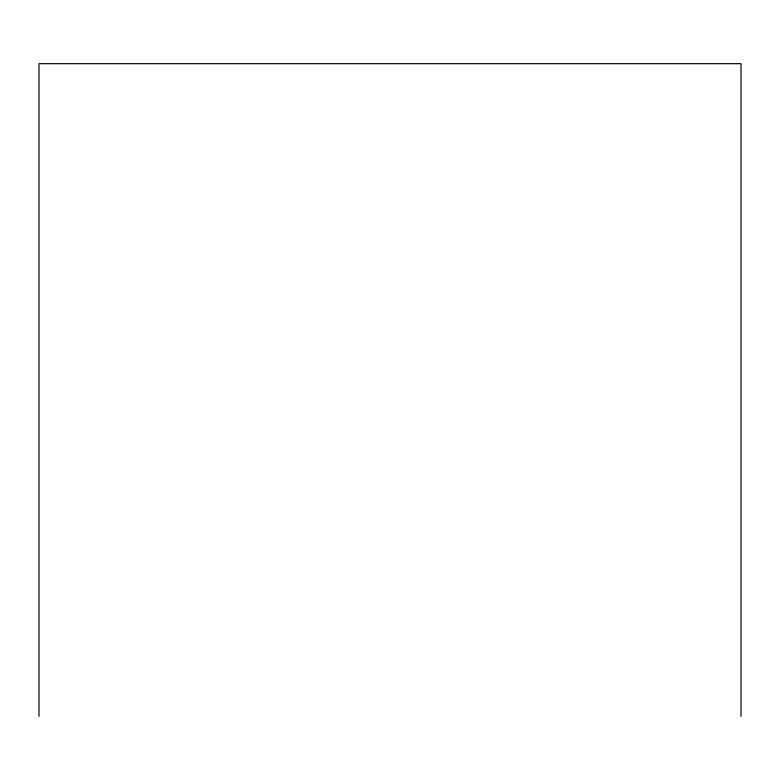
<?xml version="1.0" encoding="UTF-8"?>
<svg xmlns="http://www.w3.org/2000/svg" width="780" height="780" viewBox="0 0 780 780"><rect width="100%" height="100%" fill="white"/><g stroke="black" fill="none" stroke-linecap="round" stroke-linejoin="round"><path stroke-width="1.17" d="M741 716.323L741 63.677L39 63.677L39 716.323"/></g></svg>
